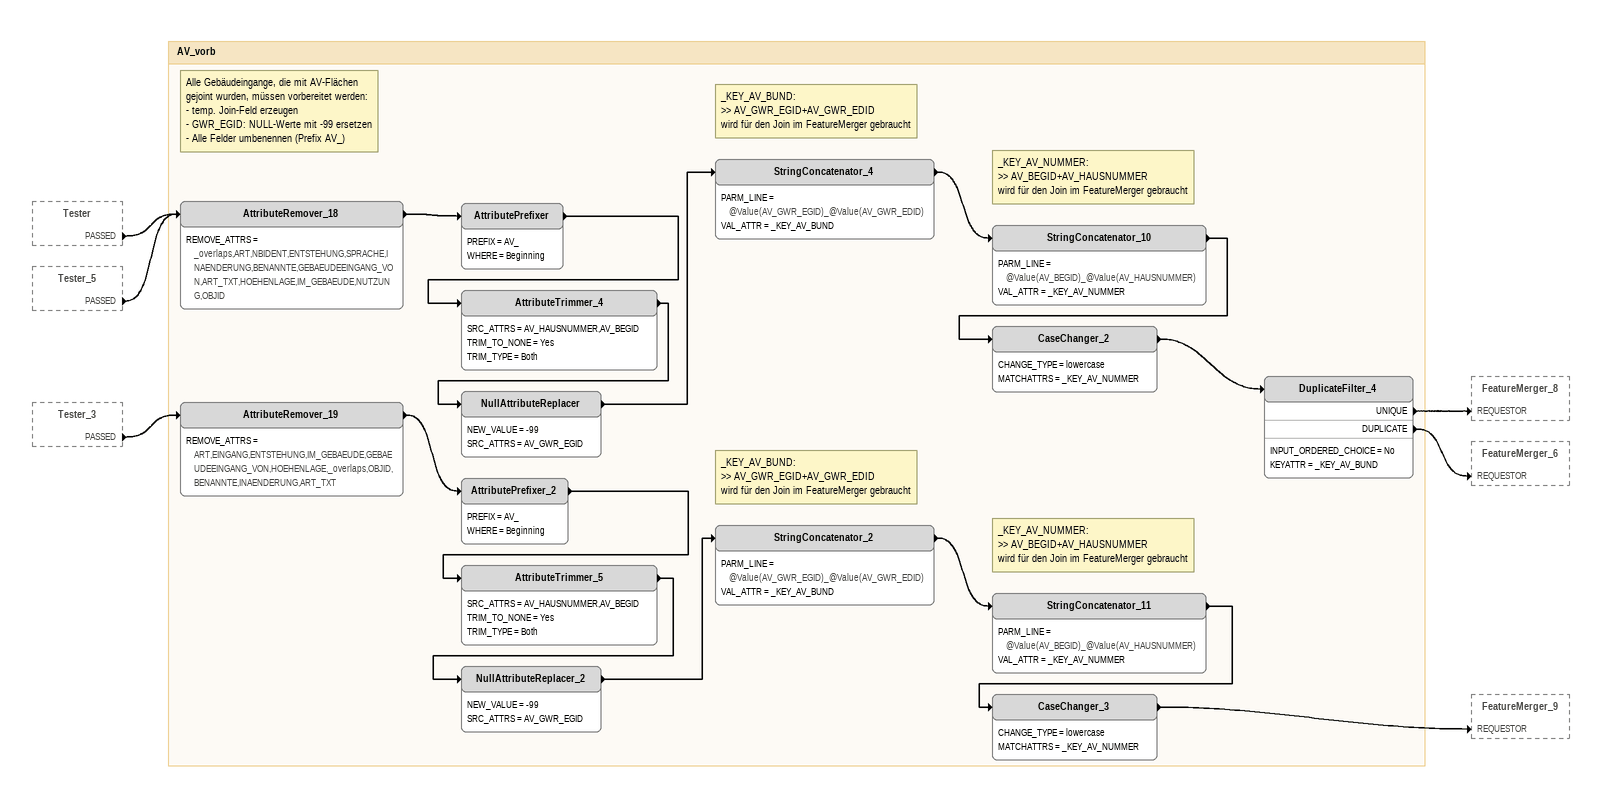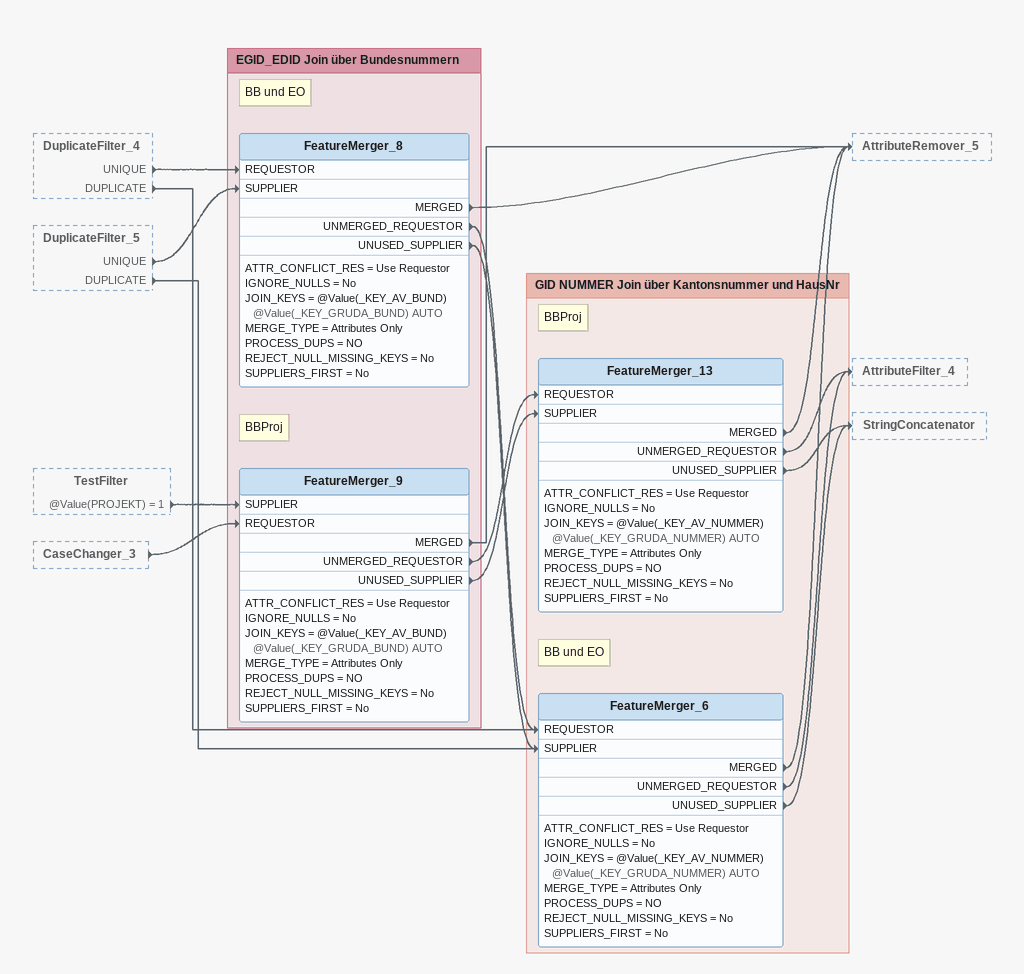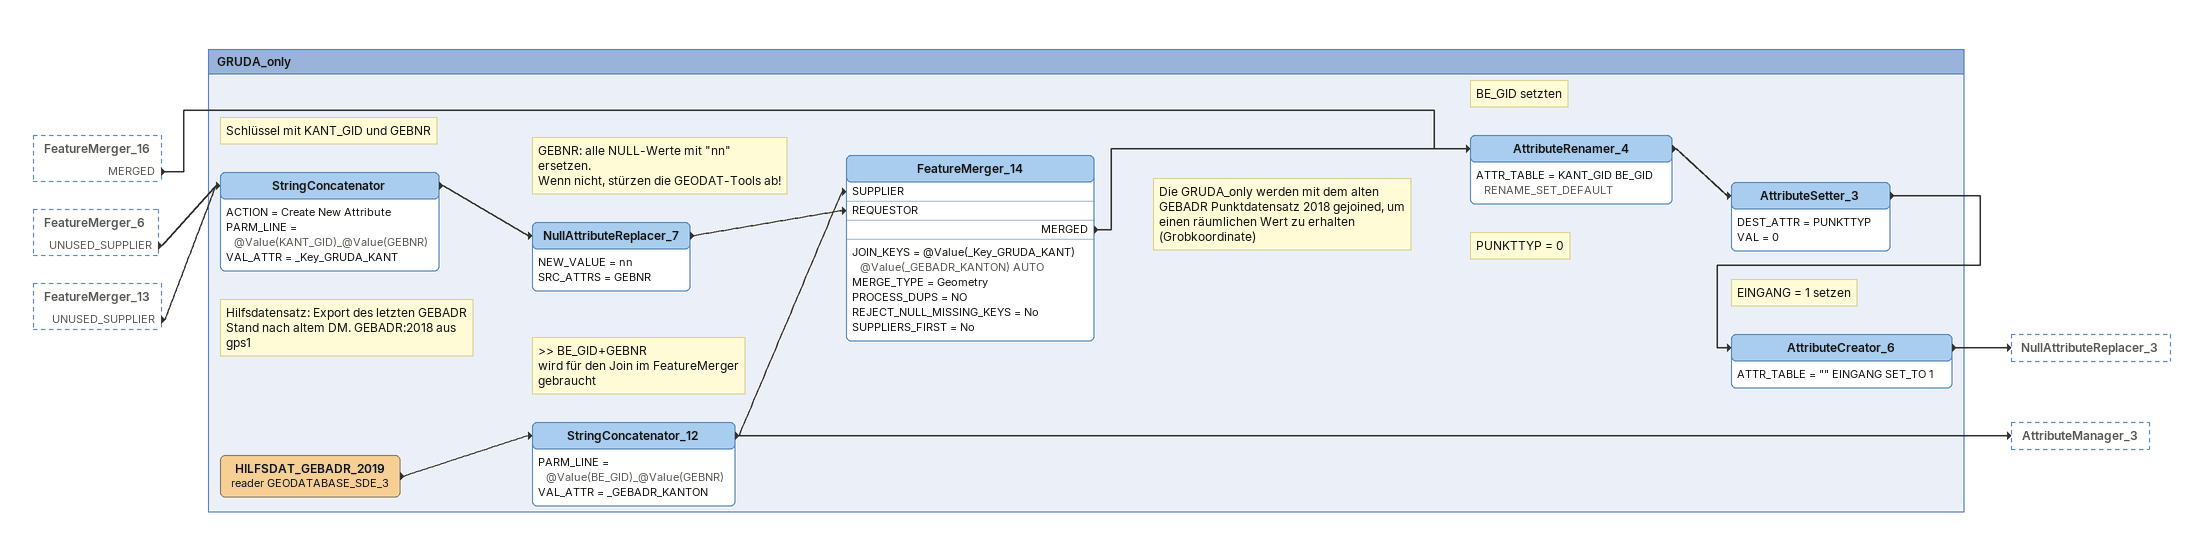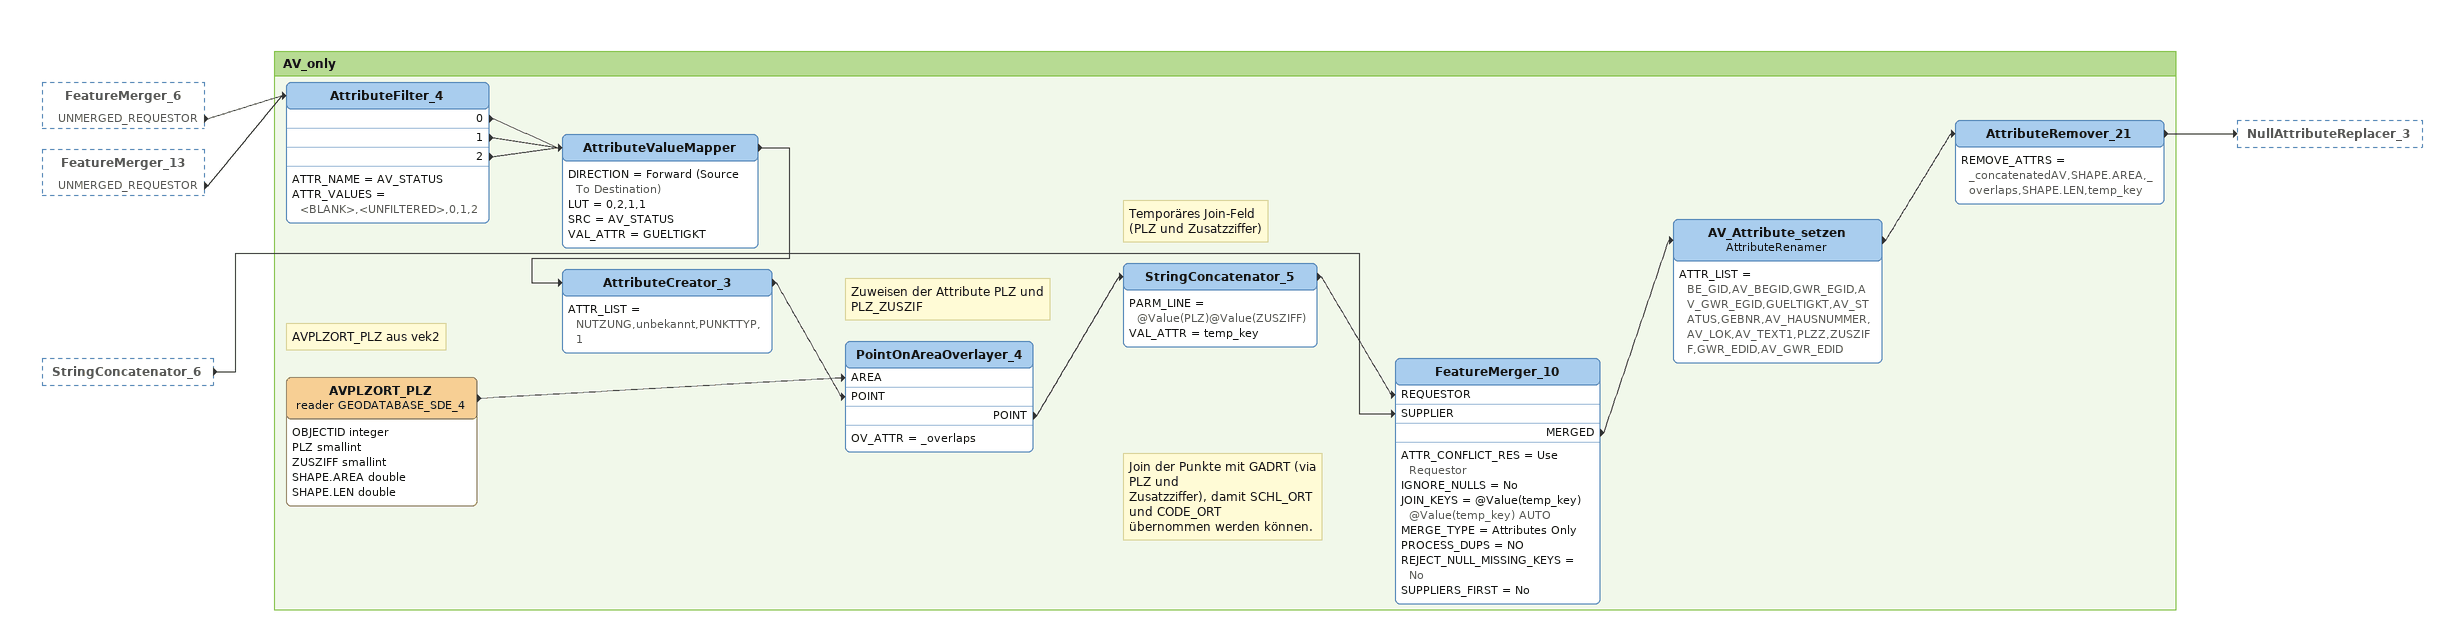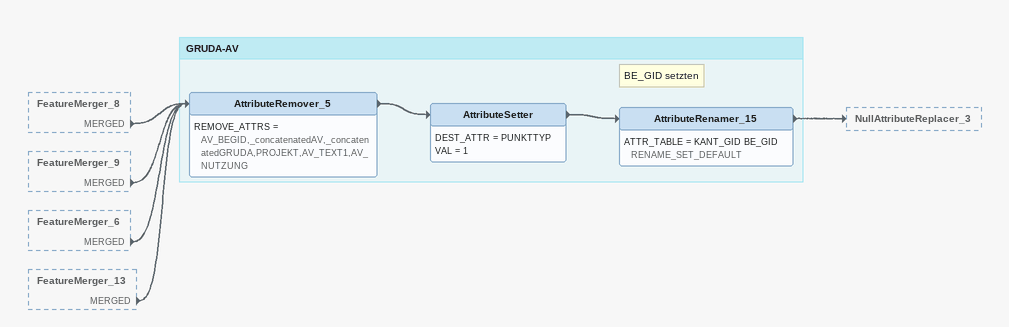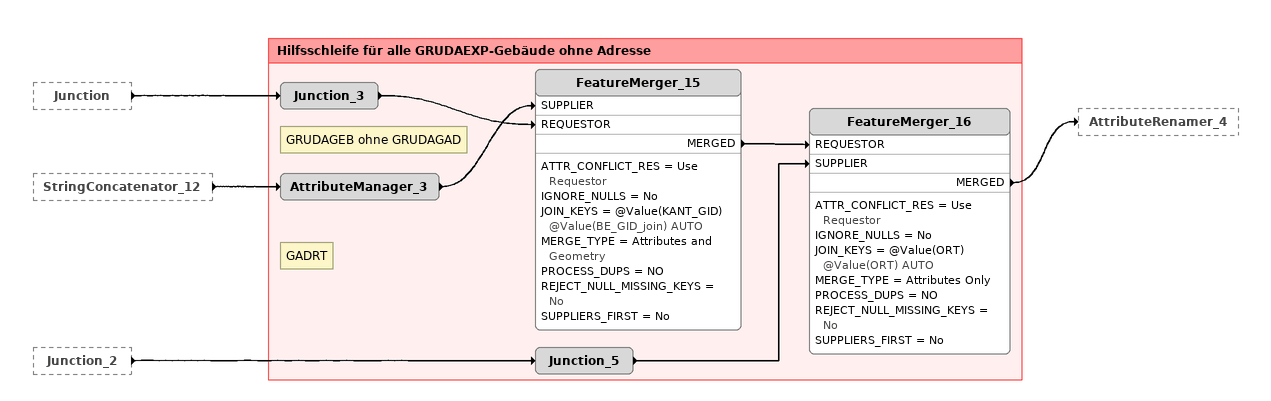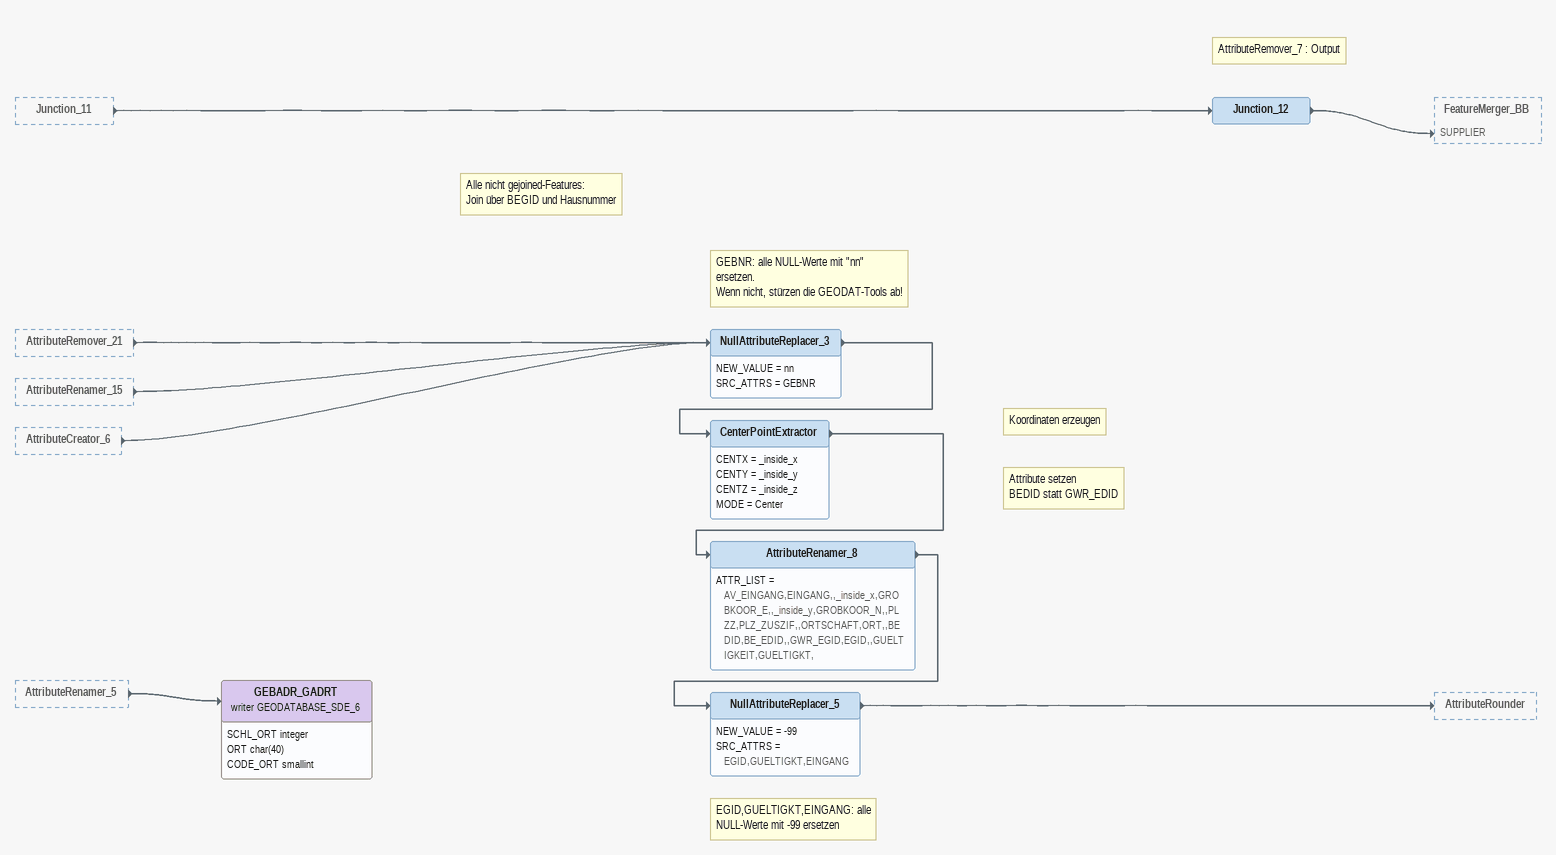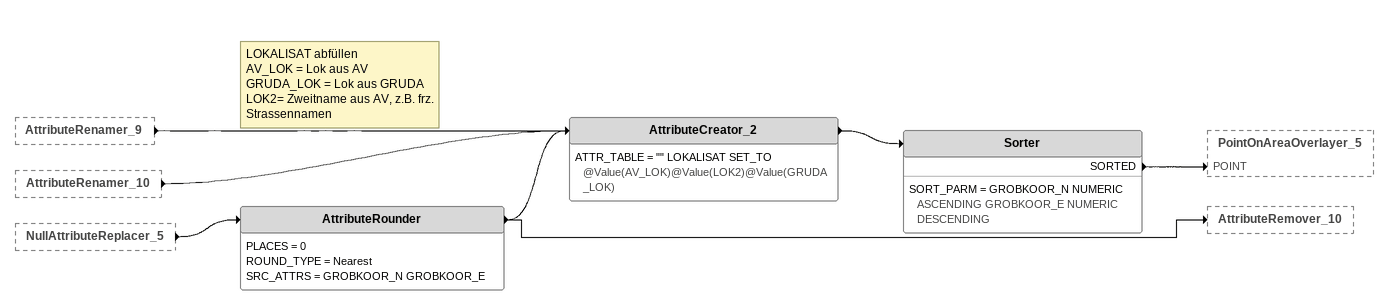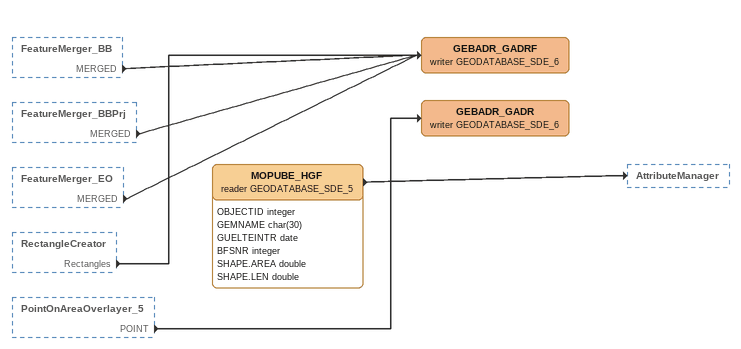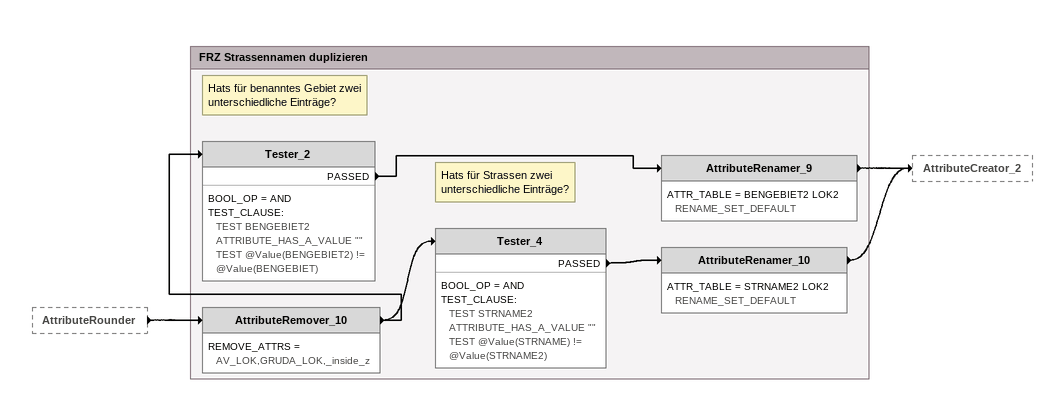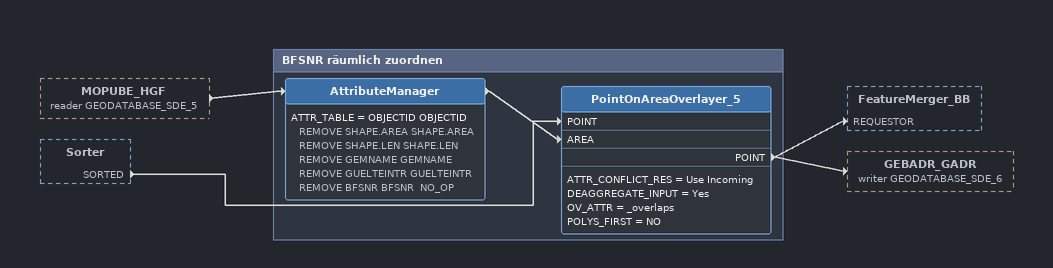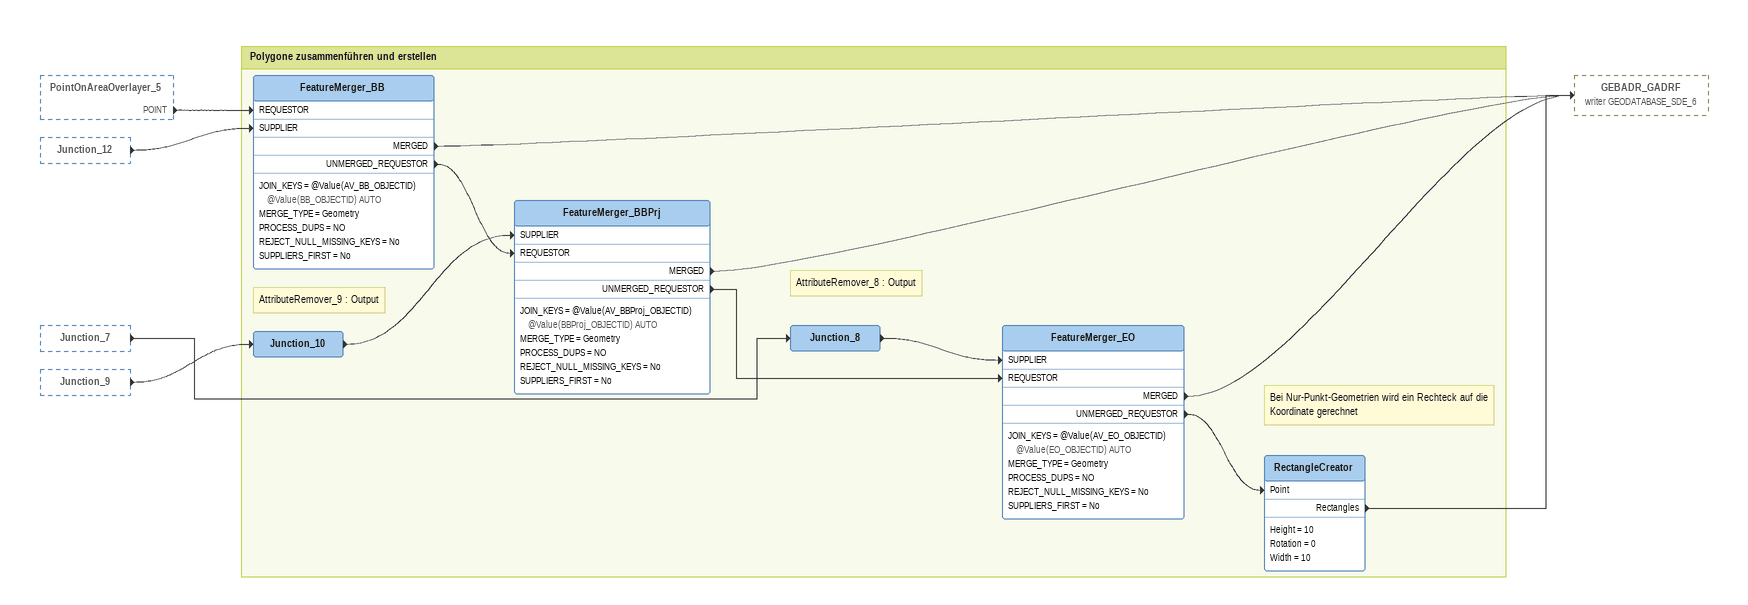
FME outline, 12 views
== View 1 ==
Tester [outside]
    PASSED -> AttributeRemover_18
Tester_5 [outside]
    PASSED -> AttributeRemover_18
Tester_3 [outside]
    PASSED -> AttributeRemover_19

Bookmark: AV_vorb
AttributeRemover_19
    REMOVE_ATTRS = ART,EINGANG,ENTSTEHUNG,IM_GEBAEUDE,GEBAEUDEEINGANG_VON,HOEHENLAGE,_overlaps,OBJID,BENANNTE,INAENDERUNG,ART_TXT
    -> AttributePrefixer_2
AttributePrefixer_2
    PREFIX = AV_
    WHERE = Beginning
    -> AttributeTrimmer_5
AttributeTrimmer_5
    SRC_ATTRS = AV_HAUSNUMMER,AV_BEGID
    TRIM_TO_NONE = Yes
    TRIM_TYPE = Both
    -> NullAttributeReplacer_2
NullAttributeReplacer_2
    NEW_VALUE = -99
    SRC_ATTRS = AV_GWR_EGID
    -> StringConcatenator_2
Note: _KEY_AV_BUND: / >> AV_GWR_EGID+AV_GWR_EDID / wird für den Join im FeatureMerger gebraucht
StringConcatenator_2
    PARM_LINE = @Value(AV_GWR_EGID)_@Value(AV_GWR_EDID)
    VAL_ATTR = _KEY_AV_BUND
    -> StringConcatenator_11
Note: _KEY_AV_NUMMER: / >> AV_BEGID+AV_HAUSNUMMER / wird für den Join im FeatureMerger gebraucht
StringConcatenator_11
    PARM_LINE = @Value(AV_BEGID)_@Value(AV_HAUSNUMMER)
    VAL_ATTR = _KEY_AV_NUMMER
    -> CaseChanger_3
CaseChanger_3
    CHANGE_TYPE = lowercase
    MATCHATTRS = _KEY_AV_NUMMER
    -> FeatureMerger_9 [REQUESTOR]
Note: Alle Gebäudeingange, die mit AV-Flächen / gejoint wurden, müssen vorbereitet werden: / - temp. Join-Feld erzeugen / - GWR_EGID: NULL-Werte mit -99 ersetzen / - Alle Felder umbenennen (Prefix AV_)
AttributeRemover_18
    REMOVE_ATTRS = _overlaps,ART,NBIDENT,ENTSTEHUNG,SPRACHE,INAENDERUNG,BENANNTE,GEBAEUDEEINGANG_VON,ART_TXT,HOEHENLAGE,IM_GEBAEUDE,NUTZUNG,OBJID
    -> AttributePrefixer
AttributePrefixer
    PREFIX = AV_
    WHERE = Beginning
    -> AttributeTrimmer_4
AttributeTrimmer_4
    SRC_ATTRS = AV_HAUSNUMMER,AV_BEGID
    TRIM_TO_NONE = Yes
    TRIM_TYPE = Both
    -> NullAttributeReplacer
NullAttributeReplacer
    NEW_VALUE = -99
    SRC_ATTRS = AV_GWR_EGID
    -> StringConcatenator_4
Note: _KEY_AV_BUND: / >> AV_GWR_EGID+AV_GWR_EDID / wird für den Join im FeatureMerger gebraucht
StringConcatenator_4
    PARM_LINE = @Value(AV_GWR_EGID)_@Value(AV_GWR_EDID)
    VAL_ATTR = _KEY_AV_BUND
    -> StringConcatenator_10
Note: _KEY_AV_NUMMER: / >> AV_BEGID+AV_HAUSNUMMER / wird für den Join im FeatureMerger gebraucht
StringConcatenator_10
    PARM_LINE = @Value(AV_BEGID)_@Value(AV_HAUSNUMMER)
    VAL_ATTR = _KEY_AV_NUMMER
    -> CaseChanger_2
CaseChanger_2
    CHANGE_TYPE = lowercase
    MATCHATTRS = _KEY_AV_NUMMER
    -> DuplicateFilter_4
DuplicateFilter_4
    INPUT_ORDERED_CHOICE = No
    KEYATTR = _KEY_AV_BUND
    UNIQUE -> FeatureMerger_8 [REQUESTOR]
    DUPLICATE -> FeatureMerger_6 [REQUESTOR]

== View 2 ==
DuplicateFilter_4 [outside]
    UNIQUE -> FeatureMerger_8 [REQUESTOR]
    DUPLICATE -> FeatureMerger_6 [REQUESTOR]
DuplicateFilter_5 [outside]
    UNIQUE -> FeatureMerger_8 [SUPPLIER]
    DUPLICATE -> FeatureMerger_6 [SUPPLIER]
TestFilter [outside]
    @Value(PROJEKT) = 1 -> FeatureMerger_9 [SUPPLIER]
CaseChanger_3 [outside]
    -> FeatureMerger_9 [REQUESTOR]

Bookmark: EGID_EDID Join über Bundesnummern
Note: BBProj
FeatureMerger_9
    ATTR_CONFLICT_RES = Use Requestor
    IGNORE_NULLS = No
    JOIN_KEYS = @Value(_KEY_AV_BUND) @Value(_KEY_GRUDA_BUND) AUTO
    MERGE_TYPE = Attributes Only
    PROCESS_DUPS = NO
    REJECT_NULL_MISSING_KEYS = No
    SUPPLIERS_FIRST = No
    MERGED -> AttributeRemover_5
    UNMERGED_REQUESTOR -> FeatureMerger_13 [REQUESTOR]
    UNUSED_SUPPLIER -> FeatureMerger_13 [SUPPLIER]
Note: BB und EO
FeatureMerger_8
    ATTR_CONFLICT_RES = Use Requestor
    IGNORE_NULLS = No
    JOIN_KEYS = @Value(_KEY_AV_BUND) @Value(_KEY_GRUDA_BUND) AUTO
    MERGE_TYPE = Attributes Only
    PROCESS_DUPS = NO
    REJECT_NULL_MISSING_KEYS = No
    SUPPLIERS_FIRST = No
    MERGED -> AttributeRemover_5
    UNMERGED_REQUESTOR -> FeatureMerger_6 [REQUESTOR]
    UNUSED_SUPPLIER -> FeatureMerger_6 [SUPPLIER]

Bookmark: GID NUMMER Join über Kantonsnummer und HausNr
Note: BBProj
FeatureMerger_13
    ATTR_CONFLICT_RES = Use Requestor
    IGNORE_NULLS = No
    JOIN_KEYS = @Value(_KEY_AV_NUMMER) @Value(_KEY_GRUDA_NUMMER) AUTO
    MERGE_TYPE = Attributes Only
    PROCESS_DUPS = NO
    REJECT_NULL_MISSING_KEYS = No
    SUPPLIERS_FIRST = No
    MERGED -> AttributeRemover_5
    UNMERGED_REQUESTOR -> AttributeFilter_4
    UNUSED_SUPPLIER -> StringConcatenator
Note: BB und EO
FeatureMerger_6
    ATTR_CONFLICT_RES = Use Requestor
    IGNORE_NULLS = No
    JOIN_KEYS = @Value(_KEY_AV_NUMMER) @Value(_KEY_GRUDA_NUMMER) AUTO
    MERGE_TYPE = Attributes Only
    PROCESS_DUPS = NO
    REJECT_NULL_MISSING_KEYS = No
    SUPPLIERS_FIRST = No
    MERGED -> AttributeRemover_5
    UNMERGED_REQUESTOR -> AttributeFilter_4
    UNUSED_SUPPLIER -> StringConcatenator

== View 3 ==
FeatureMerger_16 [outside]
    MERGED -> AttributeRenamer_4
FeatureMerger_6 [outside]
    UNUSED_SUPPLIER -> StringConcatenator
FeatureMerger_13 [outside]
    UNUSED_SUPPLIER -> StringConcatenator

Bookmark: GRUDA_only
Note: Hilfsdatensatz: Export des letzten GEBADR Stand nach altem DM. GEBADR:2018 aus gps1
Note: Schlüssel mit KANT_GID und GEBNR
StringConcatenator
    ACTION = Create New Attribute
    PARM_LINE = @Value(KANT_GID)_@Value(GEBNR)
    VAL_ATTR = _Key_GRUDA_KANT
    -> NullAttributeReplacer_7
Note: GEBNR: alle NULL-Werte mit "nn" ersetzen. / Wenn nicht, stürzen die GEODAT-Tools ab!
NullAttributeReplacer_7
    NEW_VALUE = nn
    SRC_ATTRS = GEBNR
    -> FeatureMerger_14 [REQUESTOR]
HILFSDAT_GEBADR_2019 (reader GEODATABASE_SDE_3)
    -> StringConcatenator_12
Note: >> BE_GID+GEBNR / wird für den Join im FeatureMerger gebraucht
StringConcatenator_12
    PARM_LINE = @Value(BE_GID)_@Value(GEBNR)
    VAL_ATTR = _GEBADR_KANTON
    -> FeatureMerger_14 [SUPPLIER]
    -> AttributeManager_3
Note: Die GRUDA_only werden mit dem alten GEBADR Punktdatensatz 2018 gejoined, um einen räumlichen Wert zu erhalten (Grobkoordinate)
FeatureMerger_14
    JOIN_KEYS = @Value(_Key_GRUDA_KANT) @Value(_GEBADR_KANTON) AUTO
    MERGE_TYPE = Geometry
    PROCESS_DUPS = NO
    REJECT_NULL_MISSING_KEYS = No
    SUPPLIERS_FIRST = No
    MERGED -> AttributeRenamer_4
Note: BE_GID setzten
AttributeRenamer_4
    ATTR_TABLE = KANT_GID BE_GID RENAME_SET_DEFAULT
    -> AttributeSetter_3
Note: PUNKTTYP = 0
AttributeSetter_3
    DEST_ATTR = PUNKTTYP
    VAL = 0
    -> AttributeCreator_6
Note: EINGANG = 1 setzen
AttributeCreator_6
    ATTR_TABLE = "" EINGANG SET_TO 1
    -> NullAttributeReplacer_3

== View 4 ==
FeatureMerger_6 [outside]
    UNMERGED_REQUESTOR -> AttributeFilter_4
FeatureMerger_13 [outside]
    UNMERGED_REQUESTOR -> AttributeFilter_4
StringConcatenator_6 [outside]
    -> FeatureMerger_10 [SUPPLIER]

Bookmark: AV_only
AttributeFilter_4
    ATTR_NAME = AV_STATUS
    ATTR_VALUES = <BLANK>,<UNFILTERED>,0,1,2
    0 -> AttributeValueMapper
    1 -> AttributeValueMapper
    2 -> AttributeValueMapper
AttributeValueMapper
    DIRECTION = Forward (Source To Destination)
    LUT = 0,2,1,1
    SRC = AV_STATUS
    VAL_ATTR = GUELTIGKT
    -> AttributeCreator_3
AttributeCreator_3
    ATTR_LIST = NUTZUNG,unbekannt,PUNKTTYP,1
    -> PointOnAreaOverlayer_4 [POINT]
Note: AVPLZORT_PLZ aus vek2
AVPLZORT_PLZ (reader GEODATABASE_SDE_4)
    attributes: OBJECTID integer, PLZ smallint, ZUSZIFF smallint, SHAPE.AREA double, SHAPE.LEN double
    -> PointOnAreaOverlayer_4 [AREA]
Note: Zuweisen der Attribute PLZ und PLZ_ZUSZIF
PointOnAreaOverlayer_4
    OV_ATTR = _overlaps
    POINT -> StringConcatenator_5
Note: Temporäres Join-Feld / (PLZ und Zusatzziffer)
StringConcatenator_5
    PARM_LINE = @Value(PLZ)@Value(ZUSZIFF)
    VAL_ATTR = temp_key
    -> FeatureMerger_10 [REQUESTOR]
Note: Join der Punkte mit GADRT (via PLZ und / Zusatzziffer), damit SCHL_ORT und CODE_ORT / übernommen werden können.
FeatureMerger_10
    ATTR_CONFLICT_RES = Use Requestor
    IGNORE_NULLS = No
    JOIN_KEYS = @Value(temp_key) @Value(temp_key) AUTO
    MERGE_TYPE = Attributes Only
    PROCESS_DUPS = NO
    REJECT_NULL_MISSING_KEYS = No
    SUPPLIERS_FIRST = No
    MERGED -> AV_Attribute_setzen
AV_Attribute_setzen: AttributeRenamer
    ATTR_LIST = BE_GID,AV_BEGID,GWR_EGID,AV_GWR_EGID,GUELTIGKT,AV_STATUS,GEBNR,AV_HAUSNUMMER,AV_LOK,AV_TEXT1,PLZZ,ZUSZIFF,GWR_EDID,AV_GWR_EDID
    -> AttributeRemover_21
AttributeRemover_21
    REMOVE_ATTRS = _concatenatedAV,SHAPE.AREA,_overlaps,SHAPE.LEN,temp_key
    -> NullAttributeReplacer_3

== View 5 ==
FeatureMerger_8 [outside]
    MERGED -> AttributeRemover_5
FeatureMerger_9 [outside]
    MERGED -> AttributeRemover_5
FeatureMerger_6 [outside]
    MERGED -> AttributeRemover_5
FeatureMerger_13 [outside]
    MERGED -> AttributeRemover_5

Bookmark: GRUDA-AV
AttributeRemover_5
    REMOVE_ATTRS = AV_BEGID,_concatenatedAV,_concatenatedGRUDA,PROJEKT,AV_TEXT1,AV_NUTZUNG
    -> AttributeSetter
AttributeSetter
    DEST_ATTR = PUNKTTYP
    VAL = 1
    -> AttributeRenamer_15
Note: BE_GID setzten
AttributeRenamer_15
    ATTR_TABLE = KANT_GID BE_GID RENAME_SET_DEFAULT
    -> NullAttributeReplacer_3

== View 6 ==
Junction [outside]
    -> Junction_3
StringConcatenator_12 [outside]
    -> AttributeManager_3
Junction_2 [outside]
    -> Junction_5

Bookmark: Hilfsschleife für alle GRUDAEXP-Gebäude ohne Adresse
Note: GADRT
Junction_5
    -> FeatureMerger_16 [SUPPLIER]
Note: GRUDAGEB ohne GRUDAGAD
Junction_3
    -> FeatureMerger_15 [REQUESTOR]
AttributeManager_3
    -> FeatureMerger_15 [SUPPLIER]
FeatureMerger_15
    ATTR_CONFLICT_RES = Use Requestor
    IGNORE_NULLS = No
    JOIN_KEYS = @Value(KANT_GID) @Value(BE_GID_join) AUTO
    MERGE_TYPE = Attributes and Geometry
    PROCESS_DUPS = NO
    REJECT_NULL_MISSING_KEYS = No
    SUPPLIERS_FIRST = No
    MERGED -> FeatureMerger_16 [REQUESTOR]
FeatureMerger_16
    ATTR_CONFLICT_RES = Use Requestor
    IGNORE_NULLS = No
    JOIN_KEYS = @Value(ORT) @Value(ORT) AUTO
    MERGE_TYPE = Attributes Only
    PROCESS_DUPS = NO
    REJECT_NULL_MISSING_KEYS = No
    SUPPLIERS_FIRST = No
    MERGED -> AttributeRenamer_4

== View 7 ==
Junction_11 [outside]
    -> Junction_12
AttributeRemover_21 [outside]
    -> NullAttributeReplacer_3
AttributeRenamer_15 [outside]
    -> NullAttributeReplacer_3
AttributeCreator_6 [outside]
    -> NullAttributeReplacer_3
AttributeRenamer_5 [outside]
    -> GEBADR_GADRT (writer GEODATABASE_SDE_6)
Note: AttributeRemover_7 : Output
Junction_12
    -> FeatureMerger_BB [SUPPLIER]
GEBADR_GADRT (writer GEODATABASE_SDE_6)
    attributes: SCHL_ORT integer, ORT char(40), CODE_ORT smallint
Note: Alle nicht gejoined-Features: / Join über BEGID und Hausnummer
Note: GEBNR: alle NULL-Werte mit "nn" ersetzen. / Wenn nicht, stürzen die GEODAT-Tools ab!
NullAttributeReplacer_3
    NEW_VALUE = nn
    SRC_ATTRS = GEBNR
    -> CenterPointExtractor
Note: Koordinaten erzeugen
CenterPointExtractor
    CENTX = _inside_x
    CENTY = _inside_y
    CENTZ = _inside_z
    MODE = Center
    -> AttributeRenamer_8
Note: Attribute setzen / BEDID statt GWR_EDID
AttributeRenamer_8
    ATTR_LIST = AV_EINGANG,EINGANG,,_inside_x,GROBKOOR_E,,_inside_y,GROBKOOR_N,,PLZZ,PLZ_ZUSZIF,,ORTSCHAFT,ORT,,BEDID,BE_EDID,,GWR_EGID,EGID,,GUELTIGKEIT,GUELTIGKT,
    -> NullAttributeReplacer_5
Note: EGID,GUELTIGKT,EINGANG: alle NULL-Werte mit -99 ersetzen
NullAttributeReplacer_5
    NEW_VALUE = -99
    SRC_ATTRS = EGID,GUELTIGKT,EINGANG
    -> AttributeRounder

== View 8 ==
AttributeRenamer_9 [outside]
    -> AttributeCreator_2
AttributeRenamer_10 [outside]
    -> AttributeCreator_2
NullAttributeReplacer_5 [outside]
    -> AttributeRounder
AttributeRounder
    PLACES = 0
    ROUND_TYPE = Nearest
    SRC_ATTRS = GROBKOOR_N GROBKOOR_E
    -> AttributeRemover_10
    -> AttributeCreator_2
Note: LOKALISAT abfüllen / AV_LOK = Lok aus AV / GRUDA_LOK = Lok aus GRUDA / LOK2= Zweitname aus AV, z.B. frz. Strassennamen
AttributeCreator_2
    ATTR_TABLE = "" LOKALISAT SET_TO @Value(AV_LOK)@Value(LOK2)@Value(GRUDA_LOK)
    -> Sorter
Sorter
    SORT_PARM = GROBKOOR_N NUMERIC ASCENDING GROBKOOR_E NUMERIC DESCENDING
    SORTED -> PointOnAreaOverlayer_5 [POINT]

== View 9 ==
FeatureMerger_BB [outside]
    MERGED -> GEBADR_GADRF (writer GEODATABASE_SDE_6)
FeatureMerger_BBPrj [outside]
    MERGED -> GEBADR_GADRF (writer GEODATABASE_SDE_6)
FeatureMerger_EO [outside]
    MERGED -> GEBADR_GADRF (writer GEODATABASE_SDE_6)
RectangleCreator [outside]
    Rectangles -> GEBADR_GADRF (writer GEODATABASE_SDE_6)
PointOnAreaOverlayer_5 [outside]
    POINT -> GEBADR_GADR (writer GEODATABASE_SDE_6)
MOPUBE_HGF (reader GEODATABASE_SDE_5)
    attributes: OBJECTID integer, GEMNAME char(30), GUELTEINTR date, BFSNR integer, SHAPE.AREA double, SHAPE.LEN double
    -> AttributeManager
GEBADR_GADRF (writer GEODATABASE_SDE_6)
GEBADR_GADR (writer GEODATABASE_SDE_6)

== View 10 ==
AttributeRounder [outside]
    -> AttributeRemover_10

Bookmark: FRZ Strassennamen duplizieren
AttributeRemover_10
    REMOVE_ATTRS = AV_LOK,GRUDA_LOK,_inside_z
    -> Tester_2
    -> Tester_4
Note: Hats für benanntes Gebiet zwei unterschiedliche Einträge?
Tester_2
    BOOL_OP = AND
    TEST_CLAUSE:
      TEST BENGEBIET2 ATTRIBUTE_HAS_A_VALUE ""
      TEST @Value(BENGEBIET2) != @Value(BENGEBIET)
    PASSED -> AttributeRenamer_9
AttributeRenamer_9
    ATTR_TABLE = BENGEBIET2 LOK2 RENAME_SET_DEFAULT
    -> AttributeCreator_2
Note: Hats für Strassen zwei unterschiedliche Einträge?
Tester_4
    BOOL_OP = AND
    TEST_CLAUSE:
      TEST STRNAME2 ATTRIBUTE_HAS_A_VALUE ""
      TEST @Value(STRNAME) != @Value(STRNAME2)
    PASSED -> AttributeRenamer_10
AttributeRenamer_10
    ATTR_TABLE = STRNAME2 LOK2 RENAME_SET_DEFAULT
    -> AttributeCreator_2

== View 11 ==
MOPUBE_HGF (reader GEODATABASE_SDE_5) [outside]
    -> AttributeManager
Sorter [outside]
    SORTED -> PointOnAreaOverlayer_5 [POINT]

Bookmark: BFSNR räumlich zuordnen
AttributeManager
    ATTR_TABLE = OBJECTID OBJECTID  REMOVE SHAPE.AREA SHAPE.AREA  REMOVE SHAPE.LEN SHAPE.LEN  REMOVE GEMNAME GEMNAME  REMOVE GUELTEINTR GUELTEINTR  REMOVE BFSNR BFSNR  NO_OP
    -> PointOnAreaOverlayer_5 [AREA]
PointOnAreaOverlayer_5
    ATTR_CONFLICT_RES = Use Incoming
    DEAGGREGATE_INPUT = Yes
    OV_ATTR = _overlaps
    POLYS_FIRST = NO
    POINT -> FeatureMerger_BB [REQUESTOR]
    POINT -> GEBADR_GADR (writer GEODATABASE_SDE_6)

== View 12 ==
PointOnAreaOverlayer_5 [outside]
    POINT -> FeatureMerger_BB [REQUESTOR]
Junction_12 [outside]
    -> FeatureMerger_BB [SUPPLIER]
Junction_7 [outside]
    -> Junction_8
Junction_9 [outside]
    -> Junction_10

Bookmark: Polygone zusammenführen und erstellen
Note: AttributeRemover_9 : Output
Junction_10
    -> FeatureMerger_BBPrj [SUPPLIER]
Note: AttributeRemover_8 : Output
Junction_8
    -> FeatureMerger_EO [SUPPLIER]
FeatureMerger_BB
    JOIN_KEYS = @Value(AV_BB_OBJECTID) @Value(BB_OBJECTID) AUTO
    MERGE_TYPE = Geometry
    PROCESS_DUPS = NO
    REJECT_NULL_MISSING_KEYS = No
    SUPPLIERS_FIRST = No
    MERGED -> GEBADR_GADRF (writer GEODATABASE_SDE_6)
    UNMERGED_REQUESTOR -> FeatureMerger_BBPrj [REQUESTOR]
FeatureMerger_BBPrj
    JOIN_KEYS = @Value(AV_BBProj_OBJECTID) @Value(BBProj_OBJECTID) AUTO
    MERGE_TYPE = Geometry
    PROCESS_DUPS = NO
    REJECT_NULL_MISSING_KEYS = No
    SUPPLIERS_FIRST = No
    MERGED -> GEBADR_GADRF (writer GEODATABASE_SDE_6)
    UNMERGED_REQUESTOR -> FeatureMerger_EO [REQUESTOR]
FeatureMerger_EO
    JOIN_KEYS = @Value(AV_EO_OBJECTID) @Value(EO_OBJECTID) AUTO
    MERGE_TYPE = Geometry
    PROCESS_DUPS = NO
    REJECT_NULL_MISSING_KEYS = No
    SUPPLIERS_FIRST = No
    MERGED -> GEBADR_GADRF (writer GEODATABASE_SDE_6)
    UNMERGED_REQUESTOR -> RectangleCreator [Point]
Note: Bei Nur-Punkt-Geometrien wird ein Rechteck auf die Koordinate gerechnet
RectangleCreator
    Height = 10
    Rotation = 0
    Width = 10
    Rectangles -> GEBADR_GADRF (writer GEODATABASE_SDE_6)
